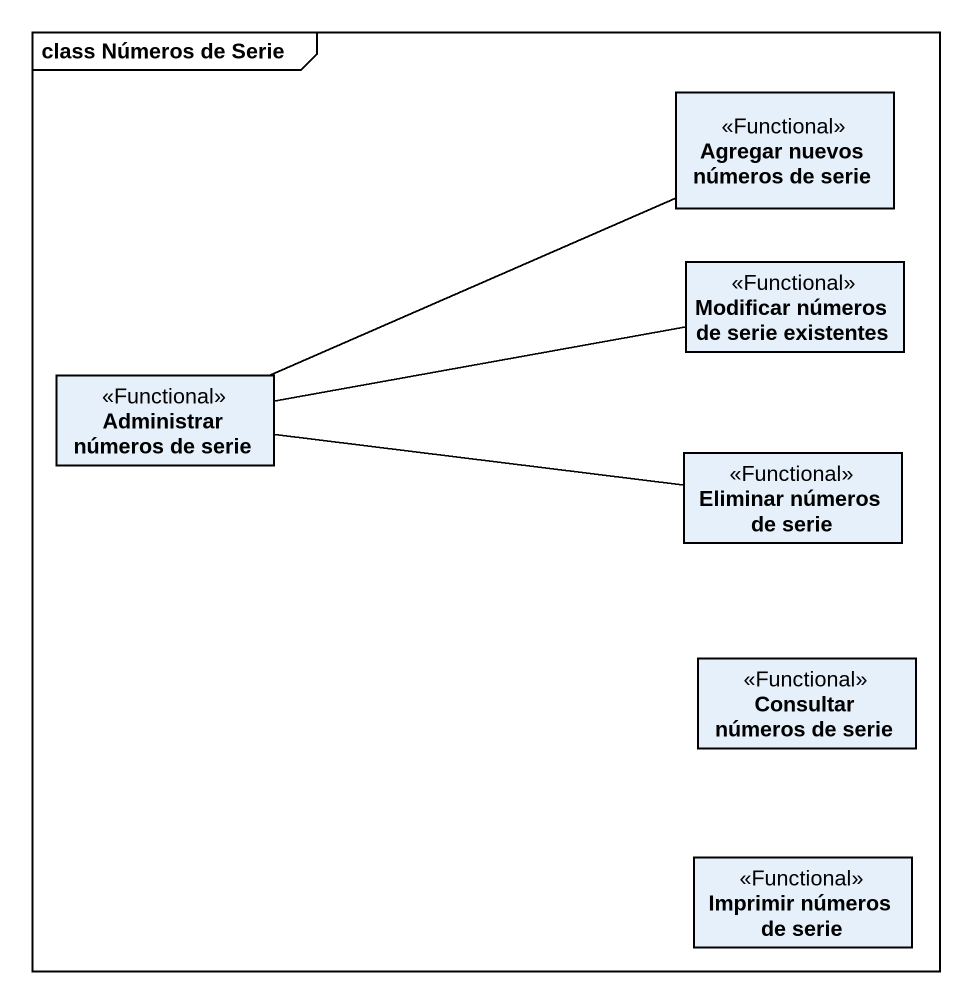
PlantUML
@startuml
mainframe class Números de Serie
hide circle
hide empty members
class "Agregar nuevos números de serie" as Agregar_nuevos_números_de <<Functional>>
class "Modificar números de serie existentes" as Modificar_números_de_serie <<Functional>>
class "Administrar números de serie" as Administrar_números_de_serie <<Functional>>
class "Eliminar números de serie" as Eliminar_números_de_serie <<Functional>>
class "Consultar números de serie" as Consultar_números_de_serie <<Functional>>
class "Imprimir números de serie" as Imprimir_números_de_serie <<Functional>>
Administrar_números_de_serie -right- Agregar_nuevos_números_de
Administrar_números_de_serie -right- Modificar_números_de_serie
Administrar_números_de_serie -right- Eliminar_números_de_serie
@enduml
